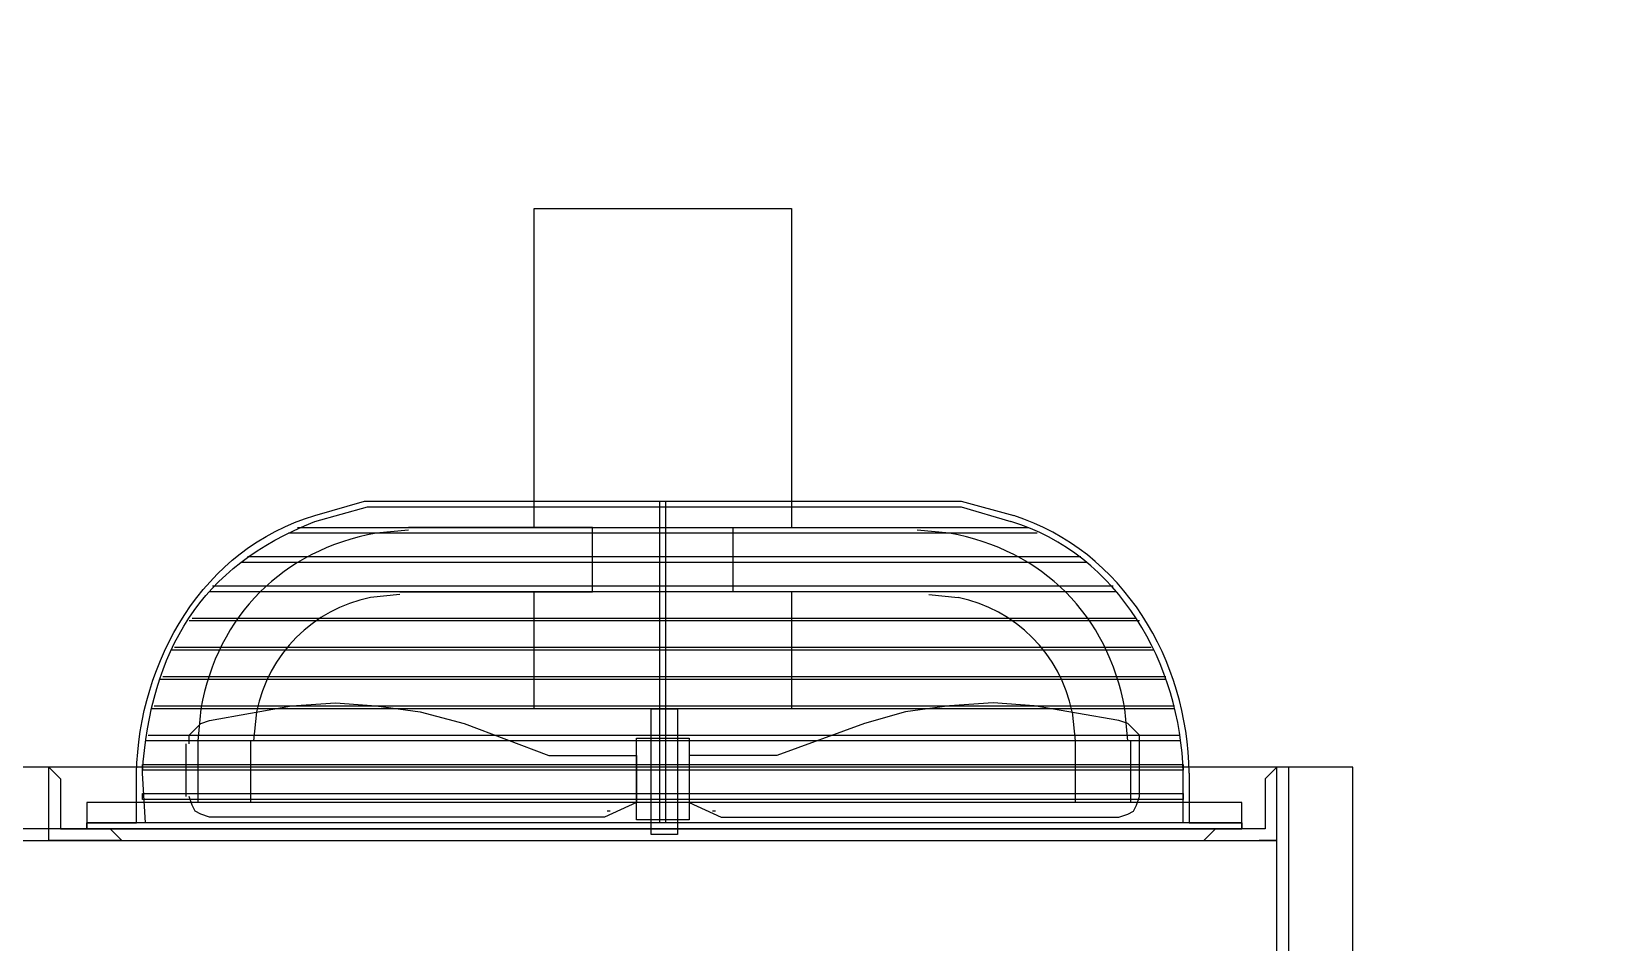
# Model space of a CAD drawing. Header units: metres. Extents: x 530959 to 531458, y 2674234 to 2674577.
# Drawn here: x 531158.916 to 531159.657, y 2674398.173 to 2674398.604 of the extents above; entities that cross this region are included whole.
import ezdxf

# ---------------------------------------------------------------- set-up
doc = ezdxf.new("R2010")
doc.units = ezdxf.units.M
doc.layers.add('300mm Hume Pipe', color=74, linetype='Continuous')
doc.layers.add('IDT', color=7, linetype='Continuous')

# ---------------------------------------------------------------- blocks, each defined once
blk = doc.blocks.new('IDT')
at = {"layer": 'IDT', "color": 0, "lineweight": 25}
for p, q in [((16.63668, 8.40715), (16.63668, 8.5676)), ((16.64221, 8.57175), (16.64221, 8.40715)), ((17.79852, 8.44173), (16.64221, 8.44173)), ((16.64221, 8.44173), (16.65051, 8.44173)), ((16.67679, 8.44173), (16.64221, 8.44173)), ((16.64221, 8.44173), (16.64221, 8.40715)), ((16.67125, 8.4362), (16.67679, 8.44173)), ((17.18855, 8.44173), (17.22313, 8.44173)), ((17.19409, 8.4362), (17.18855, 8.44173)), ((17.22313, 8.44173), (17.22313, 8.40715)), ((16.64774, 8.41268), (16.64774, 8.4362)), ((16.64774, 8.4362), (16.67125, 8.4362)), ((17.20515, 8.4362), (16.65881, 8.4362)), ((16.65881, 8.4362), (16.65881, 8.42375)), ((16.68647, 8.4362), (16.65881, 8.4362)), ((16.65881, 8.4362), (17.20515, 8.4362)), ((16.65881, 8.43343), (16.65881, 8.4362)), ((16.65881, 8.4362), (16.65881, 8.43343)), ((16.6837, 8.43343), (16.65881, 8.43343)), ((16.65881, 8.43343), (17.20515, 8.43343)), ((16.67125, 8.4362), (17.76948, 8.4362)), ((16.6837, 8.40992), (16.6837, 8.43343)), ((16.68647, 8.43343), (16.68647, 8.40992)), ((16.92575, 8.43896), (16.9382, 8.43896)), ((16.92575, 8.37949), (16.92575, 8.43896)), ((16.93129, 8.43343), (16.93129, 8.28128)), ((16.93405, 8.43343), (16.93405, 8.28128)), ((16.9382, 8.43896), (16.9382, 8.37949)), ((17.20515, 8.4362), (17.17749, 8.4362)), ((17.17749, 8.43343), (17.17887, 8.40992)), ((17.20515, 8.43343), (17.18164, 8.43343)), ((17.18164, 8.43343), (17.18164, 8.40992)), ((17.2176, 8.4362), (17.19409, 8.4362)), ((17.20515, 8.42375), (17.20515, 8.4362)), ((17.20515, 8.4362), (17.20515, 8.43343)), ((17.20515, 8.43343), (17.20515, 8.4362)), ((17.2176, 8.41268), (17.2176, 8.4362)), ((16.70998, 8.4279), (16.7086, 8.42513)), ((16.71275, 8.42928), (16.70998, 8.4279)), ((16.7169, 8.43066), (16.71275, 8.42928)), ((16.90501, 8.43066), (16.7169, 8.43066)), ((16.92022, 8.42375), (16.90501, 8.43066)), ((16.90777, 8.4279), (16.90916, 8.4279)), ((16.92022, 8.43205), (16.94512, 8.43205)), ((16.92022, 8.39332), (16.92022, 8.43205)), ((16.94512, 8.43205), (16.94512, 8.39332)), ((16.94512, 8.42375), (16.96033, 8.43066)), ((16.95757, 8.4279), (16.95895, 8.4279)), ((16.96033, 8.43066), (17.14706, 8.43066)), ((17.14706, 8.43066), (17.15121, 8.42928)), ((17.15121, 8.42928), (17.15397, 8.4279)), ((17.15397, 8.4279), (17.15536, 8.42513)), ((16.65881, 8.42375), (17.20515, 8.42375)), ((16.68647, 8.42237), (17.17887, 8.42237)), ((16.68647, 8.4196), (16.68647, 8.42237)), ((17.17887, 8.4196), (16.68647, 8.4196)), ((16.7086, 8.42513), (16.70722, 8.42098)), ((16.70722, 8.42098), (16.70722, 8.39609)), ((16.71137, 8.3947), (16.71137, 8.42375)), ((16.73765, 8.3947), (16.73765, 8.42375)), ((16.92022, 8.40162), (16.92022, 8.42375)), ((16.94512, 8.40162), (16.94512, 8.42375)), ((17.12769, 8.3947), (17.12769, 8.42375)), ((17.15259, 8.3947), (17.15259, 8.42375)), ((17.15536, 8.42513), (17.15674, 8.42098)), ((17.15812, 8.42098), (17.15812, 8.39609)), ((17.17887, 8.42237), (17.17887, 8.4196)), ((16.64221, 8.40715), (16.64774, 8.41268)), ((17.22313, 8.40715), (17.2176, 8.41268)), ((16.64221, 8.40715), (16.64359, 8.40715)), ((16.68647, 8.40853), (17.17887, 8.40853)), ((16.68647, 8.40577), (16.68647, 8.40853)), ((17.17887, 8.40577), (16.68647, 8.40577)), ((17.17887, 8.40853), (17.17887, 8.40577)), ((16.70722, 8.39609), (16.70722, 8.39194)), ((16.83723, 8.3864), (16.87873, 8.40162)), ((16.87873, 8.40162), (16.92022, 8.40162)), ((16.98661, 8.40162), (16.94512, 8.40162)), ((17.02672, 8.3864), (16.98661, 8.40162)), ((17.15674, 8.39609), (17.15674, 8.39194)), ((16.68785, 8.3947), (17.17749, 8.3947)), ((17.1761, 8.39194), (16.68785, 8.39194)), ((16.70722, 8.39194), (16.71275, 8.3864)), ((16.71275, 8.3947), (16.71413, 8.37949)), ((16.73903, 8.38087), (16.73765, 8.3947)), ((16.94512, 8.39332), (16.92022, 8.39332)), ((17.12493, 8.38087), (17.12631, 8.3947)), ((17.15121, 8.37949), (17.15259, 8.3947)), ((17.15674, 8.39194), (17.15121, 8.3864)), ((16.71275, 8.3864), (16.7169, 8.38502)), ((16.7169, 8.38502), (16.75701, 8.3781)), ((16.81787, 8.38087), (16.83723, 8.3864)), ((17.04747, 8.38087), (17.02672, 8.3864)), ((17.14706, 8.38502), (17.10833, 8.3781)), ((17.15121, 8.3864), (17.14706, 8.38502)), ((16.69062, 8.37949), (17.17472, 8.37949)), ((17.17334, 8.3781), (16.69062, 8.3781)), ((16.75701, 8.3781), (16.77637, 8.37672)), ((16.77637, 8.37672), (16.79712, 8.3781)), ((16.79712, 8.3781), (16.81787, 8.38087)), ((16.87181, 8.32416), (16.87181, 8.37949)), ((16.87181, 8.37949), (16.99353, 8.37949)), ((16.9382, 8.37949), (16.92575, 8.37949)), ((16.99353, 8.37949), (16.99353, 8.32416)), ((17.06822, 8.3781), (17.04747, 8.38087)), ((17.08758, 8.37672), (17.06822, 8.3781)), ((17.10833, 8.3781), (17.08758, 8.37672)), ((16.69477, 8.36566), (17.17057, 8.36566)), ((17.16919, 8.36427), (16.69477, 8.36427)), ((16.7003, 8.35182), (17.16504, 8.35182)), ((17.16366, 8.35044), (16.70168, 8.35044)), ((16.70722, 8.33799), (17.15674, 8.33799)), ((17.15536, 8.33661), (16.7086, 8.33661)), ((16.71828, 8.32416), (17.14706, 8.32416)), ((16.8068, 8.32554), (16.79297, 8.32693)), ((16.8068, 8.32416), (16.89947, 8.32416)), ((16.89947, 8.32416), (16.89947, 8.29373)), ((17.05715, 8.32416), (16.96587, 8.32416)), ((16.96587, 8.32416), (16.96587, 8.29373)), ((17.05715, 8.32554), (17.07099, 8.32693)), ((17.14568, 8.3214), (16.71967, 8.3214)), ((16.73211, 8.31033), (17.13184, 8.31033)), ((17.12908, 8.30756), (16.73488, 8.30756)), ((16.75563, 8.2965), (17.10971, 8.2965)), ((17.10556, 8.29373), (16.75978, 8.29373)), ((16.79712, 8.2965), (16.81234, 8.29512)), ((16.89947, 8.29373), (16.81234, 8.29373)), ((16.87181, 8.14297), (16.87181, 8.29373)), ((16.96587, 8.29373), (17.053, 8.29373)), ((16.99353, 8.29373), (16.99353, 8.14297)), ((17.053, 8.29512), (17.06822, 8.2965)), ((16.79159, 8.28128), (16.76669, 8.2882)), ((16.79159, 8.28405), (16.76808, 8.29097)), ((17.09727, 8.29097), (17.07237, 8.28405)), ((17.09727, 8.2882), (17.07375, 8.28128)), ((17.07237, 8.28405), (16.79159, 8.28405)), ((17.07375, 8.28128), (16.79159, 8.28128)), ((16.99353, 8.14297), (16.87181, 8.14297))]:
    blk.add_line(p, q, dxfattribs=at)
at = {"layer": 'IDT', "color": 8, "lineweight": 25}
for p, q in [((16.60625, 8.53717), (16.60625, 8.40715)), ((16.60625, 8.40715), (17.79852, 8.40715))]:
    blk.add_line(p, q, dxfattribs=at)
at = {"layer": 'IDT', "color": 0, "lineweight": 25}
for centre, start, end in [((16.8068, 8.3947), 191.53413, 258.46587), ((17.05715, 8.3947), 281.53413, 348.46587)]:
    blk.add_arc(centre, 0.06917, start, end, dxfattribs=at)
for points in [[(16.6837, 8.40992), (16.68435, 8.35662), (16.71457, 8.30496), (16.76669, 8.2882)], [(16.68647, 8.40992), (16.68767, 8.35876), (16.71694, 8.30627), (16.76808, 8.29097)], [(17.17887, 8.40992), (17.17493, 8.35194), (17.15142, 8.31217), (17.09727, 8.29097)], [(17.18164, 8.40992), (17.18053, 8.35713), (17.15012, 8.30339), (17.09727, 8.2882)], [(16.71413, 8.37949), (16.72211, 8.33527), (16.75291, 8.30447), (16.79712, 8.2965)], [(17.06822, 8.2965), (17.11243, 8.30447), (17.14323, 8.33527), (17.15121, 8.37949)]]:
    blk.add_open_spline(points, degree=3, dxfattribs=at)

msp = doc.modelspace()

# ---------------------------------------------------------------- hatches: boundary and pattern name
at = {"layer": '300mm Hume Pipe'}
h = msp.add_hatch(dxfattribs=at)
h.set_pattern_fill('ANSI37', color=74, angle=-90)
h.set_pattern_definition([(315, (-2142903.4492, 3207223.71311), (0.0883883476483, 0.0883883476483), []), (45, (-2142903.4492, 3207223.71311), (-0.0883883476483, 0.0883883476483), [])])
edge = h.paths.add_edge_path()
edge.add_line((531263.82775, 2674405.51012), (531145.17594, 2674405.51012))
edge.add_arc((531145.17594, 2674404.61012), 0.9, 90, 180)
edge.add_line((531144.27594, 2674404.61012), (531144.27594, 2674398.22494))
edge.add_line((531144.27594, 2674398.22494), (531144.57594, 2674398.22494))
edge.add_line((531144.57594, 2674398.22494), (531144.57594, 2674404.31012))
edge.add_arc((531145.47594, 2674404.31012), 0.9, 90, 180, ccw=False)
edge.add_line((531145.47594, 2674405.21012), (531263.82775, 2674405.21012))
edge.add_line((531263.82775, 2674405.21012), (531263.82775, 2674405.51012))
edge = h.paths.add_edge_path(flags=17)
edge.add_line((531263.82775, 2674405.08996), (531145.56, 2674405.08996))
edge.add_arc((531145.56, 2674404.18996), 0.9, 90, 180)
edge.add_line((531144.66, 2674404.18996), (531144.66, 2674398.22494))
edge.add_line((531144.66, 2674398.22494), (531144.96, 2674398.22494))
edge.add_line((531144.96, 2674398.22494), (531144.96, 2674403.88996))
edge.add_arc((531145.86, 2674403.88996), 0.9, 90, 180, ccw=False)
edge.add_line((531145.86, 2674404.78996), (531263.82775, 2674404.78996))
edge.add_line((531263.82775, 2674404.78996), (531263.82775, 2674405.08996))

# ---------------------------------------------------------------- block references
at = {"layer": 'IDT', "color": 8, "rotation": 180}
msp.add_blockref('IDT', (531176.14728, 2674406.66297), dxfattribs=at)

doc.saveas('drawing.dxf')
